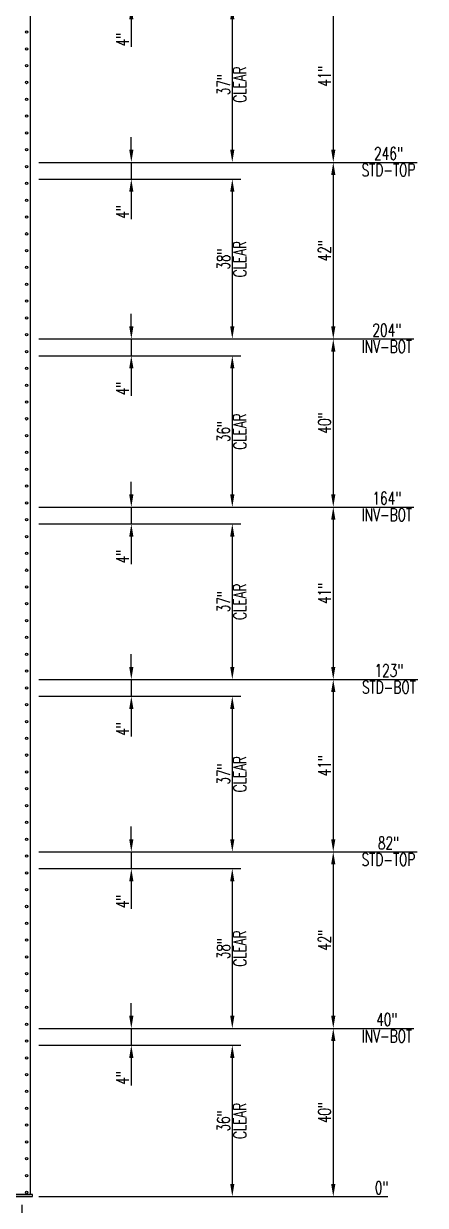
# Model space of a CAD drawing. Extents: x -81 to 963, y -146 to 548.
# Drawn here: x 112.4 to 207.9, y -2.1 to 279 of the extents above; entities that cross this region are included whole.
import ezdxf

# ---------------------------------------------------------------- set-up
doc = ezdxf.new("R2010")
doc.units = 0
doc.header["$LTSCALE"] = 8
doc.header["$MEASUREMENT"] = 0
doc.layers.get('DEFPOINTS').update_dxf_attribs({"linetype": 'CONTINUOUS'})
doc.layers.add('RACKDIM', color=7, linetype='CONTINUOUS')
doc.layers.add('RACKUPRIGHT', color=180, linetype='CONTINUOUS')
doc.styles.add('2thirds', font='romans.shx', dxfattribs={"width": 0.7})
doc.dimstyles.new('2tfrac16', dxfattribs={"dimscale": 32, "dimtxt": 0.0938, "dimasz": 0.0938, "dimexe": 0.0625, "dimexo": 0.0625, "dimgap": 0.01, "dimtad": 1, "dimdec": 4, "dimzin": 1, "dimdsep": 46, "dimlunit": 5, "dimtxsty": '2thirds', "dimcen": 0.0625, "dimclrd": 256, "dimclre": 256, "dimclrt": 256, "dimadec": 0, "dimazin": 0, "dimtfac": 0.75, "dimtdec": 4, "dimtmove": 0, "dimatfit": 0, "dimfxl": 1, "dimtvp": 0.75, "dimfrac": 2, "dimtolj": 1, "dimtzin": 0, "dimarcsym": 0})

# ---------------------------------------------------------------- blocks, each defined once
blk = doc.blocks.new('*D4')
at = {"layer": 'DEFPOINTS', "color": 0}
for p in [(110, 0), (112, 0), (112, -25)]:
    blk.add_point(p, dxfattribs=at)
at = {"layer": 'RACKDIM', "lineweight": -2}
for p, q in [((110, -2), (110, -27)), ((112, -2), (112, -27)), ((107, -25), (104, -25)), ((110, -25), (112, -25)), ((115.01, -25), (121.55, -25))]:
    blk.add_line(p, q, dxfattribs=at)
at = {"layer": 'RACKDIM'}
for points in [[(107, -24.5), (107, -25.5), (110, -25)], [(115.01, -24.5), (115.01, -25.5), (112, -25)]]:
    blk.add_solid(points, dxfattribs=at)
at = {"layer": 'RACKDIM', "insert": (119.78, -22.89), "char_height": 3.002, "attachment_point": 5, "style": '2thirds'}
blk.add_mtext('\\A1;2"', dxfattribs=at)
blk = doc.blocks.new('*D6')
at = {"layer": 'DEFPOINTS', "color": 0}
for p in [(11, 0), (114.5, 0), (195.73, 0)]:
    blk.add_point(p, dxfattribs=at)
at = {"layer": 'RACKDIM', "lineweight": -2}
blk.add_line((116.5, 0), (198.95, 0), dxfattribs=at)
at = {"layer": 'RACKDIM', "char_height": 3.002, "attachment_point": 5, "style": '2thirds'}
for s, insert in [('\\A1;0"', (197.5, 2.11)), ('\\A1;', (197.5, -1.82))]:
    blk.add_mtext(s, dxfattribs=dict(at, insert=insert))
blk = doc.blocks.new('*D8')
at = {"layer": 'DEFPOINTS', "color": 0}
for p in [(114, 40), (114, 36), (138, 36)]:
    blk.add_point(p, dxfattribs=at)
at = {"layer": 'RACKDIM', "lineweight": -2}
for p, q in [((138, 43), (138, 46)), ((116, 40), (140, 40)), ((138, 40), (138, 36)), ((116, 36), (140, 36)), ((138, 33), (138, 26.46))]:
    blk.add_line(p, q, dxfattribs=at)
at = {"layer": 'RACKDIM'}
for points in [[(137.5, 43), (138.5, 43), (138, 40)], [(137.5, 33), (138.5, 33), (138, 36)]]:
    blk.add_solid(points, dxfattribs=at)
at = {"layer": 'RACKDIM', "insert": (135.9, 28.23), "char_height": 3.002, "attachment_point": 5, "rotation": 89.9998, "style": '2thirds'}
blk.add_mtext('\\A1;4"', dxfattribs=at)
blk = doc.blocks.new('*D9')
at = {"layer": 'DEFPOINTS', "color": 0}
for p in [(114, 36), (114, 0), (162, 0)]:
    blk.add_point(p, dxfattribs=at)
at = {"layer": 'RACKDIM', "lineweight": -2}
for p, q in [((116, 36), (164, 36)), ((162, 33), (162, 3)), ((116, 0), (164, 0))]:
    blk.add_line(p, q, dxfattribs=at)
at = {"layer": 'RACKDIM'}
for points in [[(161.5, 33), (162.5, 33), (162, 36)], [(161.5, 3), (162.5, 3), (162, 0)]]:
    blk.add_solid(points, dxfattribs=at)
at = {"layer": 'RACKDIM', "char_height": 3.002, "attachment_point": 5, "rotation": 89.9998, "style": '2thirds'}
for s, insert in [('\\A1;36"', (159.9, 18)), ('\\A1;CLEAR', (163.82, 18))]:
    blk.add_mtext(s, dxfattribs=dict(at, insert=insert))
blk = doc.blocks.new('*D10')
at = {"layer": 'DEFPOINTS', "color": 0}
for p in [(114, 40), (114, 0), (186, 0)]:
    blk.add_point(p, dxfattribs=at)
at = {"layer": 'RACKDIM', "lineweight": -2}
for p, q in [((116, 40), (188, 40)), ((186, 37), (186, 3)), ((116, 0), (188, 0))]:
    blk.add_line(p, q, dxfattribs=at)
at = {"layer": 'RACKDIM'}
for points in [[(185.5, 37), (186.5, 37), (186, 40)], [(185.5, 3), (186.5, 3), (186, 0)]]:
    blk.add_solid(points, dxfattribs=at)
at = {"layer": 'RACKDIM', "insert": (183.9, 20), "char_height": 3.002, "attachment_point": 5, "rotation": 89.9998, "style": '2thirds'}
blk.add_mtext('\\A1;40"', dxfattribs=at)
blk = doc.blocks.new('*D11')
at = {"layer": 'DEFPOINTS', "color": 0}
for p in [(114, 40), (192, 40), (11, 0)]:
    blk.add_point(p, dxfattribs=at)
at = {"layer": 'RACKDIM', "lineweight": -2}
for p, q in [((116, 40), (180, 40)), ((180, 40), (186, 40)), ((186, 40), (205.13, 40))]:
    blk.add_line(p, q, dxfattribs=at)
at = {"layer": 'RACKDIM', "attachment_point": 5, "style": '2thirds'}
for s, insert, char_height in [('\\A1;40"', (198.73, 42.11), 3.002), ('\\A1;INV-BOT', (198.73, 38.18), 3.0016)]:
    blk.add_mtext(s, dxfattribs=dict(at, insert=insert, char_height=char_height))
blk = doc.blocks.new('*D13')
at = {"layer": 'DEFPOINTS', "color": 0}
for p in [(114, 82), (114, 78), (138, 78)]:
    blk.add_point(p, dxfattribs=at)
at = {"layer": 'RACKDIM', "lineweight": -2}
for p, q in [((138, 85), (138, 88)), ((116, 82), (140, 82)), ((138, 82), (138, 78)), ((116, 78), (140, 78)), ((138, 75), (138, 68.46))]:
    blk.add_line(p, q, dxfattribs=at)
at = {"layer": 'RACKDIM'}
for points in [[(137.5, 85), (138.5, 85), (138, 82)], [(137.5, 75), (138.5, 75), (138, 78)]]:
    blk.add_solid(points, dxfattribs=at)
at = {"layer": 'RACKDIM', "insert": (135.9, 70.23), "char_height": 3.002, "attachment_point": 5, "rotation": 89.9998, "style": '2thirds'}
blk.add_mtext('\\A1;4"', dxfattribs=at)
blk = doc.blocks.new('*D14')
at = {"layer": 'DEFPOINTS', "color": 0}
for p in [(114, 78), (114, 40), (162, 40)]:
    blk.add_point(p, dxfattribs=at)
at = {"layer": 'RACKDIM', "lineweight": -2}
for p, q in [((116, 78), (164, 78)), ((162, 75), (162, 43)), ((116, 40), (164, 40))]:
    blk.add_line(p, q, dxfattribs=at)
at = {"layer": 'RACKDIM'}
for points in [[(161.5, 75), (162.5, 75), (162, 78)], [(161.5, 43), (162.5, 43), (162, 40)]]:
    blk.add_solid(points, dxfattribs=at)
at = {"layer": 'RACKDIM', "char_height": 3.002, "attachment_point": 5, "rotation": 89.9998, "style": '2thirds'}
for s, insert in [('\\A1;CLEAR', (163.82, 59)), ('\\A1;38"', (159.9, 59))]:
    blk.add_mtext(s, dxfattribs=dict(at, insert=insert))
blk = doc.blocks.new('*D15')
at = {"layer": 'DEFPOINTS', "color": 0}
for p in [(114, 82), (114, 40), (186, 40)]:
    blk.add_point(p, dxfattribs=at)
at = {"layer": 'RACKDIM', "lineweight": -2}
for p, q in [((116, 82), (188, 82)), ((186, 79), (186, 43)), ((116, 40), (188, 40))]:
    blk.add_line(p, q, dxfattribs=at)
at = {"layer": 'RACKDIM'}
for points in [[(185.5, 79), (186.5, 79), (186, 82)], [(185.5, 43), (186.5, 43), (186, 40)]]:
    blk.add_solid(points, dxfattribs=at)
at = {"layer": 'RACKDIM', "insert": (183.9, 61), "char_height": 3.002, "attachment_point": 5, "rotation": 89.9998, "style": '2thirds'}
blk.add_mtext('\\A1;42"', dxfattribs=at)
blk = doc.blocks.new('*D16')
at = {"layer": 'DEFPOINTS', "color": 0}
for p in [(114, 82), (192, 82), (11, 0)]:
    blk.add_point(p, dxfattribs=at)
at = {"layer": 'RACKDIM', "lineweight": -2}
blk.add_line((116, 82), (205.93, 82), dxfattribs=at)
at = {"layer": 'RACKDIM', "attachment_point": 5, "style": '2thirds'}
for s, insert, char_height in [('\\A1;82"', (199.13, 84.11), 3.002), ('\\A1;STD-TOP', (199.13, 80.18), 3.0016)]:
    blk.add_mtext(s, dxfattribs=dict(at, insert=insert, char_height=char_height))
blk = doc.blocks.new('*D18')
at = {"layer": 'DEFPOINTS', "color": 0}
for p in [(114, 123), (114, 119), (138, 119)]:
    blk.add_point(p, dxfattribs=at)
at = {"layer": 'RACKDIM', "lineweight": -2}
for p, q in [((138, 126), (138, 129)), ((116, 123), (140, 123)), ((138, 123), (138, 119)), ((116, 119), (140, 119)), ((138, 116), (138, 109.46))]:
    blk.add_line(p, q, dxfattribs=at)
at = {"layer": 'RACKDIM'}
for points in [[(137.5, 126), (138.5, 126), (138, 123)], [(137.5, 116), (138.5, 116), (138, 119)]]:
    blk.add_solid(points, dxfattribs=at)
at = {"layer": 'RACKDIM', "insert": (135.9, 111.23), "char_height": 3.002, "attachment_point": 5, "rotation": 89.9998, "style": '2thirds'}
blk.add_mtext('\\A1;4"', dxfattribs=at)
blk = doc.blocks.new('*D19')
at = {"layer": 'DEFPOINTS', "color": 0}
for p in [(114, 119), (114, 82), (162, 82)]:
    blk.add_point(p, dxfattribs=at)
at = {"layer": 'RACKDIM', "lineweight": -2}
for p, q in [((116, 119), (164, 119)), ((162, 116), (162, 85)), ((116, 82), (164, 82))]:
    blk.add_line(p, q, dxfattribs=at)
at = {"layer": 'RACKDIM'}
for points in [[(161.5, 116), (162.5, 116), (162, 119)], [(161.5, 85), (162.5, 85), (162, 82)]]:
    blk.add_solid(points, dxfattribs=at)
at = {"layer": 'RACKDIM', "char_height": 3.002, "attachment_point": 5, "rotation": 89.9998, "style": '2thirds'}
for s, insert in [('\\A1;CLEAR', (163.82, 100.5)), ('\\A1;37"', (159.9, 100.5))]:
    blk.add_mtext(s, dxfattribs=dict(at, insert=insert))
blk = doc.blocks.new('*D20')
at = {"layer": 'DEFPOINTS', "color": 0}
for p in [(114, 123), (114, 82), (186, 82)]:
    blk.add_point(p, dxfattribs=at)
at = {"layer": 'RACKDIM', "lineweight": -2}
for p, q in [((116, 123), (188, 123)), ((186, 120), (186, 85)), ((116, 82), (188, 82))]:
    blk.add_line(p, q, dxfattribs=at)
at = {"layer": 'RACKDIM'}
for points in [[(185.5, 120), (186.5, 120), (186, 123)], [(185.5, 85), (186.5, 85), (186, 82)]]:
    blk.add_solid(points, dxfattribs=at)
at = {"layer": 'RACKDIM', "insert": (183.9, 102.5), "char_height": 3.002, "attachment_point": 5, "rotation": 89.9998, "style": '2thirds'}
blk.add_mtext('\\A1;41"', dxfattribs=at)
blk = doc.blocks.new('*D21')
at = {"layer": 'DEFPOINTS', "color": 0}
for p in [(114, 123), (192, 123), (11, 0)]:
    blk.add_point(p, dxfattribs=at)
at = {"layer": 'RACKDIM', "lineweight": -2}
blk.add_line((116, 123), (206.13, 123), dxfattribs=at)
at = {"layer": 'RACKDIM', "attachment_point": 5, "style": '2thirds'}
for s, insert, char_height in [('\\A1;123"', (199.23, 125.11), 3.002), ('\\A1;STD-BOT', (199.23, 121.18), 3.0016)]:
    blk.add_mtext(s, dxfattribs=dict(at, insert=insert, char_height=char_height))
blk = doc.blocks.new('*D23')
at = {"layer": 'DEFPOINTS', "color": 0}
for p in [(114, 164), (114, 160), (138, 160)]:
    blk.add_point(p, dxfattribs=at)
at = {"layer": 'RACKDIM', "lineweight": -2}
for p, q in [((138, 167), (138, 170)), ((116, 164), (140, 164)), ((138, 164), (138, 160)), ((116, 160), (140, 160)), ((138, 157), (138, 150.46))]:
    blk.add_line(p, q, dxfattribs=at)
at = {"layer": 'RACKDIM'}
for points in [[(137.5, 167), (138.5, 167), (138, 164)], [(137.5, 157), (138.5, 157), (138, 160)]]:
    blk.add_solid(points, dxfattribs=at)
at = {"layer": 'RACKDIM', "insert": (135.9, 152.23), "char_height": 3.002, "attachment_point": 5, "rotation": 89.9998, "style": '2thirds'}
blk.add_mtext('\\A1;4"', dxfattribs=at)
blk = doc.blocks.new('*D24')
at = {"layer": 'DEFPOINTS', "color": 0}
for p in [(114, 160), (114, 123), (162, 123)]:
    blk.add_point(p, dxfattribs=at)
at = {"layer": 'RACKDIM', "lineweight": -2}
for p, q in [((116, 160), (164, 160)), ((162, 157), (162, 126)), ((116, 123), (164, 123))]:
    blk.add_line(p, q, dxfattribs=at)
at = {"layer": 'RACKDIM'}
for points in [[(161.5, 157), (162.5, 157), (162, 160)], [(161.5, 126), (162.5, 126), (162, 123)]]:
    blk.add_solid(points, dxfattribs=at)
at = {"layer": 'RACKDIM', "char_height": 3.002, "attachment_point": 5, "rotation": 89.9998, "style": '2thirds'}
for s, insert in [('\\A1;37"', (159.9, 141.5)), ('\\A1;CLEAR', (163.82, 141.5))]:
    blk.add_mtext(s, dxfattribs=dict(at, insert=insert))
blk = doc.blocks.new('*D25')
at = {"layer": 'DEFPOINTS', "color": 0}
for p in [(114, 164), (114, 123), (186, 123)]:
    blk.add_point(p, dxfattribs=at)
at = {"layer": 'RACKDIM', "lineweight": -2}
for p, q in [((116, 164), (188, 164)), ((186, 161), (186, 126)), ((116, 123), (188, 123))]:
    blk.add_line(p, q, dxfattribs=at)
at = {"layer": 'RACKDIM'}
for points in [[(185.5, 161), (186.5, 161), (186, 164)], [(185.5, 126), (186.5, 126), (186, 123)]]:
    blk.add_solid(points, dxfattribs=at)
at = {"layer": 'RACKDIM', "insert": (183.9, 143.5), "char_height": 3.002, "attachment_point": 5, "rotation": 89.9998, "style": '2thirds'}
blk.add_mtext('\\A1;41"', dxfattribs=at)
blk = doc.blocks.new('*D26')
at = {"layer": 'DEFPOINTS', "color": 0}
for p in [(114, 164), (192, 164), (11, 0)]:
    blk.add_point(p, dxfattribs=at)
at = {"layer": 'RACKDIM', "lineweight": -2}
blk.add_line((116, 164), (205.13, 164), dxfattribs=at)
at = {"layer": 'RACKDIM', "attachment_point": 5, "style": '2thirds'}
for s, insert, char_height in [('\\A1;164"', (198.73, 166.11), 3.002), ('\\A1;INV-BOT', (198.73, 162.18), 3.0016)]:
    blk.add_mtext(s, dxfattribs=dict(at, insert=insert, char_height=char_height))
blk = doc.blocks.new('*D28')
at = {"layer": 'DEFPOINTS', "color": 0}
for p in [(114, 204), (114, 200), (138, 200)]:
    blk.add_point(p, dxfattribs=at)
at = {"layer": 'RACKDIM', "lineweight": -2}
for p, q in [((138, 207), (138, 210)), ((116, 204), (140, 204)), ((138, 204), (138, 200)), ((116, 200), (140, 200)), ((138, 197), (138, 190.46))]:
    blk.add_line(p, q, dxfattribs=at)
at = {"layer": 'RACKDIM'}
for points in [[(137.5, 207), (138.5, 207), (138, 204)], [(137.5, 197), (138.5, 197), (138, 200)]]:
    blk.add_solid(points, dxfattribs=at)
at = {"layer": 'RACKDIM', "insert": (135.9, 192.23), "char_height": 3.002, "attachment_point": 5, "rotation": 89.9998, "style": '2thirds'}
blk.add_mtext('\\A1;4"', dxfattribs=at)
blk = doc.blocks.new('*D29')
at = {"layer": 'DEFPOINTS', "color": 0}
for p in [(114, 200), (114, 164), (162, 164)]:
    blk.add_point(p, dxfattribs=at)
at = {"layer": 'RACKDIM', "lineweight": -2}
for p, q in [((116, 200), (164, 200)), ((162, 197), (162, 167)), ((116, 164), (164, 164))]:
    blk.add_line(p, q, dxfattribs=at)
at = {"layer": 'RACKDIM'}
for points in [[(161.5, 197), (162.5, 197), (162, 200)], [(161.5, 167), (162.5, 167), (162, 164)]]:
    blk.add_solid(points, dxfattribs=at)
at = {"layer": 'RACKDIM', "char_height": 3.002, "attachment_point": 5, "rotation": 89.9998, "style": '2thirds'}
for s, insert in [('\\A1;CLEAR', (163.82, 182)), ('\\A1;36"', (159.9, 182))]:
    blk.add_mtext(s, dxfattribs=dict(at, insert=insert))
blk = doc.blocks.new('*D30')
at = {"layer": 'DEFPOINTS', "color": 0}
for p in [(114, 204), (114, 164), (186, 164)]:
    blk.add_point(p, dxfattribs=at)
at = {"layer": 'RACKDIM', "lineweight": -2}
for p, q in [((116, 204), (188, 204)), ((186, 201), (186, 167)), ((116, 164), (188, 164))]:
    blk.add_line(p, q, dxfattribs=at)
at = {"layer": 'RACKDIM'}
for points in [[(185.5, 201), (186.5, 201), (186, 204)], [(185.5, 167), (186.5, 167), (186, 164)]]:
    blk.add_solid(points, dxfattribs=at)
at = {"layer": 'RACKDIM', "insert": (183.9, 184), "char_height": 3.002, "attachment_point": 5, "rotation": 89.9998, "style": '2thirds'}
blk.add_mtext('\\A1;40"', dxfattribs=at)
blk = doc.blocks.new('*D31')
at = {"layer": 'DEFPOINTS', "color": 0}
for p in [(114, 204), (192, 204), (11, 0)]:
    blk.add_point(p, dxfattribs=at)
at = {"layer": 'RACKDIM', "lineweight": -2}
blk.add_line((116, 204), (205.13, 204), dxfattribs=at)
at = {"layer": 'RACKDIM', "attachment_point": 5, "style": '2thirds'}
for s, insert, char_height in [('\\A1;204"', (198.73, 206.11), 3.002), ('\\A1;INV-BOT', (198.73, 202.18), 3.0016)]:
    blk.add_mtext(s, dxfattribs=dict(at, insert=insert, char_height=char_height))
blk = doc.blocks.new('*D33')
at = {"layer": 'DEFPOINTS', "color": 0}
for p in [(114, 246), (114, 242), (138, 242)]:
    blk.add_point(p, dxfattribs=at)
at = {"layer": 'RACKDIM', "lineweight": -2}
for p, q in [((138, 249), (138, 252)), ((116, 246), (140, 246)), ((138, 246), (138, 242)), ((116, 242), (140, 242)), ((138, 239), (138, 232.46))]:
    blk.add_line(p, q, dxfattribs=at)
at = {"layer": 'RACKDIM'}
for points in [[(137.5, 249), (138.5, 249), (138, 246)], [(137.5, 239), (138.5, 239), (138, 242)]]:
    blk.add_solid(points, dxfattribs=at)
at = {"layer": 'RACKDIM', "insert": (135.9, 234.23), "char_height": 3.002, "attachment_point": 5, "rotation": 89.9998, "style": '2thirds'}
blk.add_mtext('\\A1;4"', dxfattribs=at)
blk = doc.blocks.new('*D34')
at = {"layer": 'DEFPOINTS', "color": 0}
for p in [(114, 242), (114, 204), (162, 204)]:
    blk.add_point(p, dxfattribs=at)
at = {"layer": 'RACKDIM', "lineweight": -2}
for p, q in [((116, 242), (164, 242)), ((162, 239), (162, 207)), ((116, 204), (164, 204))]:
    blk.add_line(p, q, dxfattribs=at)
at = {"layer": 'RACKDIM'}
for points in [[(161.5, 239), (162.5, 239), (162, 242)], [(161.5, 207), (162.5, 207), (162, 204)]]:
    blk.add_solid(points, dxfattribs=at)
at = {"layer": 'RACKDIM', "char_height": 3.002, "attachment_point": 5, "rotation": 89.9998, "style": '2thirds'}
for s, insert in [('\\A1;38"', (159.9, 223)), ('\\A1;CLEAR', (163.82, 223))]:
    blk.add_mtext(s, dxfattribs=dict(at, insert=insert))
blk = doc.blocks.new('*D35')
at = {"layer": 'DEFPOINTS', "color": 0}
for p in [(114, 246), (114, 204), (186, 204)]:
    blk.add_point(p, dxfattribs=at)
at = {"layer": 'RACKDIM', "lineweight": -2}
for p, q in [((116, 246), (188, 246)), ((186, 243), (186, 207)), ((116, 204), (188, 204))]:
    blk.add_line(p, q, dxfattribs=at)
at = {"layer": 'RACKDIM'}
for points in [[(185.5, 243), (186.5, 243), (186, 246)], [(185.5, 207), (186.5, 207), (186, 204)]]:
    blk.add_solid(points, dxfattribs=at)
at = {"layer": 'RACKDIM', "insert": (183.9, 225), "char_height": 3.002, "attachment_point": 5, "rotation": 89.9998, "style": '2thirds'}
blk.add_mtext('\\A1;42"', dxfattribs=at)
blk = doc.blocks.new('*D36')
at = {"layer": 'DEFPOINTS', "color": 0}
for p in [(114, 246), (192, 246), (11, 0)]:
    blk.add_point(p, dxfattribs=at)
at = {"layer": 'RACKDIM', "lineweight": -2}
blk.add_line((116, 246), (205.93, 246), dxfattribs=at)
at = {"layer": 'RACKDIM', "attachment_point": 5, "style": '2thirds'}
for s, insert, char_height in [('\\A1;246"', (199.13, 248.11), 3.002), ('\\A1;STD-TOP', (199.13, 244.18), 3.0016)]:
    blk.add_mtext(s, dxfattribs=dict(at, insert=insert, char_height=char_height))
blk = doc.blocks.new('*D38')
at = {"layer": 'DEFPOINTS', "color": 0}
for p in [(114, 287), (114, 283), (138, 283)]:
    blk.add_point(p, dxfattribs=at)
at = {"layer": 'RACKDIM', "lineweight": -2}
for p, q in [((138, 290), (138, 293)), ((116, 287), (140, 287)), ((138, 287), (138, 283)), ((116, 283), (140, 283)), ((138, 280), (138, 273.46))]:
    blk.add_line(p, q, dxfattribs=at)
at = {"layer": 'RACKDIM'}
for points in [[(137.5, 290), (138.5, 290), (138, 287)], [(137.5, 280), (138.5, 280), (138, 283)]]:
    blk.add_solid(points, dxfattribs=at)
at = {"layer": 'RACKDIM', "insert": (135.9, 275.23), "char_height": 3.002, "attachment_point": 5, "rotation": 89.9998, "style": '2thirds'}
blk.add_mtext('\\A1;4"', dxfattribs=at)
blk = doc.blocks.new('*D39')
at = {"layer": 'DEFPOINTS', "color": 0}
for p in [(114, 283), (114, 246), (162, 246)]:
    blk.add_point(p, dxfattribs=at)
at = {"layer": 'RACKDIM', "lineweight": -2}
for p, q in [((116, 283), (164, 283)), ((162, 280), (162, 249)), ((116, 246), (164, 246))]:
    blk.add_line(p, q, dxfattribs=at)
at = {"layer": 'RACKDIM'}
for points in [[(161.5, 280), (162.5, 280), (162, 283)], [(161.5, 249), (162.5, 249), (162, 246)]]:
    blk.add_solid(points, dxfattribs=at)
at = {"layer": 'RACKDIM', "char_height": 3.002, "attachment_point": 5, "rotation": 89.9998, "style": '2thirds'}
for s, insert in [('\\A1;CLEAR', (163.82, 264.5)), ('\\A1;37"', (159.9, 264.5))]:
    blk.add_mtext(s, dxfattribs=dict(at, insert=insert))
blk = doc.blocks.new('*D40')
at = {"layer": 'DEFPOINTS', "color": 0}
for p in [(114, 287), (114, 246), (186, 246)]:
    blk.add_point(p, dxfattribs=at)
at = {"layer": 'RACKDIM', "lineweight": -2}
for p, q in [((116, 287), (188, 287)), ((186, 284), (186, 249)), ((116, 246), (188, 246))]:
    blk.add_line(p, q, dxfattribs=at)
at = {"layer": 'RACKDIM'}
for points in [[(185.5, 284), (186.5, 284), (186, 287)], [(185.5, 249), (186.5, 249), (186, 246)]]:
    blk.add_solid(points, dxfattribs=at)
at = {"layer": 'RACKDIM', "insert": (183.9, 266.5), "char_height": 3.002, "attachment_point": 5, "rotation": 89.9998, "style": '2thirds'}
blk.add_mtext('\\A1;41"', dxfattribs=at)
blk = doc.blocks.new('*D41')
at = {"layer": 'DEFPOINTS', "color": 0}
for p in [(114, 287), (192, 287), (11, 0)]:
    blk.add_point(p, dxfattribs=at)
at = {"layer": 'RACKDIM', "lineweight": -2}
blk.add_line((116, 287), (206.13, 287), dxfattribs=at)
at = {"layer": 'RACKDIM', "attachment_point": 5, "style": '2thirds'}
for s, insert, char_height in [('\\A1;287"', (199.23, 289.11), 3.002), ('\\A1;STD-BOT', (199.23, 285.18), 3.0016)]:
    blk.add_mtext(s, dxfattribs=dict(at, insert=insert, char_height=char_height))
blk = doc.blocks.new('*D46')
at = {"layer": 'DEFPOINTS', "color": 0}
for p in [(114, 328), (192, 328), (11, 0)]:
    blk.add_point(p, dxfattribs=at)
at = {"layer": 'RACKDIM', "lineweight": -2}
blk.add_line((116, 328), (205.13, 328), dxfattribs=at)
at = {"layer": 'RACKDIM', "attachment_point": 5, "style": '2thirds'}
for s, insert, char_height in [('\\A1;328"', (198.73, 330.11), 3.002), ('\\A1;INV-BOT', (198.73, 326.18), 3.0016)]:
    blk.add_mtext(s, dxfattribs=dict(at, insert=insert, char_height=char_height))
blk = doc.blocks.new('*D51')
at = {"layer": 'DEFPOINTS', "color": 0}
for p in [(114, 410), (192, 410), (11, 0)]:
    blk.add_point(p, dxfattribs=at)
at = {"layer": 'RACKDIM', "lineweight": -2}
blk.add_line((116, 410), (205.93, 410), dxfattribs=at)
at = {"layer": 'RACKDIM', "attachment_point": 5, "style": '2thirds'}
for s, insert, char_height in [('\\A1;410"', (199.13, 412.11), 3.002), ('\\A1;STD-TOP', (199.13, 408.18), 3.0016)]:
    blk.add_mtext(s, dxfattribs=dict(at, insert=insert, char_height=char_height))
blk = doc.blocks.new('*D59')
at = {"layer": 'DEFPOINTS', "color": 0}
for p in [(134, 488), (162, 488), (11, 0)]:
    blk.add_point(p, dxfattribs=at)
at = {"layer": 'RACKDIM', "lineweight": -2}
blk.add_line((136, 488), (189.44, 488), dxfattribs=at)
at = {"layer": 'RACKDIM', "attachment_point": 5, "style": '2thirds'}
for s, insert, char_height in [('\\A1;???', (175.88, 489.82), 3.002), ('\\A1;OVERHEAD CLEAR', (175.88, 486.18), 3.0016)]:
    blk.add_mtext(s, dxfattribs=dict(at, insert=insert, char_height=char_height))

msp = doc.modelspace()

# ---------------------------------------------------------------- linework, layer by layer
at = {"layer": 'RACKUPRIGHT'}
for points in [[(110.00353, 0.5), (114.00353, 0.5), (114.00353, 410), (110.00353, 410), (110.00353, 0.5)], [(109.50353, 0), (114.50353, 0), (114.50353, 0.5), (109.50353, 0.5), (109.50353, 0)]]:
    msp.add_lwpolyline(points, dxfattribs=at)
for centre in [(113.09728, 277), (113.09728, 273), (113.09728, 269), (113.09728, 265), (113.09728, 261), (113.09728, 257), (113.09728, 253), (113.09728, 249), (113.09728, 245), (113.09728, 241), (113.09728, 237), (113.09728, 233), (113.09728, 229), (113.09728, 225), (113.09728, 221), (113.09728, 217), (113.09728, 213), (113.09728, 209), (113.09728, 205), (113.09728, 201), (113.09728, 197), (113.09728, 193), (113.09728, 189), (113.09728, 185), (113.09728, 181), (113.09728, 177), (113.09728, 173), (113.09728, 169), (113.09728, 165), (113.09728, 161), (113.09728, 157), (113.09728, 153), (113.09728, 149), (113.09728, 145), (113.09728, 141), (113.09728, 137), (113.09728, 133), (113.09728, 129), (113.09728, 125), (113.09728, 121), (113.09728, 117), (113.09728, 113), (113.09728, 109), (113.09728, 105), (113.09728, 101), (113.09728, 97), (113.09728, 93), (113.09728, 89), (113.09728, 85), (113.09728, 81), (113.09728, 77), (113.09728, 73), (113.09728, 69), (113.09728, 65), (113.09728, 61), (113.09728, 57), (113.09728, 53), (113.09728, 49), (113.09728, 45), (113.09728, 41), (113.09728, 37), (113.09728, 33), (113.09728, 29), (113.09728, 25), (113.09728, 21), (113.09728, 17), (113.09728, 13), (113.09728, 9), (113.09728, 5), (113.09728, 1)]:
    msp.add_circle(centre, 0.28125, dxfattribs=at)

# ---------------------------------------------------------------- dimensions: what is measured, and where the dimension line sits
at = {"layer": 'RACKDIM'}
for feature_location, offset, origin, text, picture, middle in [((134.00353, 488), (28, 0), (11.00353, 0), '???\\XOVERHEAD CLEAR', '*D59', (175.88076, 488)), ((114.00353, 410), (78, 0), (11.00353, 0), '<>\\XSTD-TOP', '*D51', (199.12716, 410)), ((114.00353, 328), (78, 0), (11.00353, 0), '<>\\XINV-BOT', '*D46', (198.72694, 328)), ((114.00353, 287), (78, 0), (11.00353, 0), '<>\\XSTD-BOT', '*D41', (199.22721, 287)), ((114.00353, 246), (78, 0), (11.00353, 0), '<>\\XSTD-TOP', '*D36', (199.12716, 246)), ((114.00353, 204), (78, 0), (11.00353, 0), '<>\\XINV-BOT', '*D31', (198.72694, 204)), ((114.00353, 164), (78, 0), (11.00353, 0), '<>\\XINV-BOT', '*D26', (198.72694, 164)), ((114.00353, 123), (78, 0), (11.00353, 0), '<>\\XSTD-BOT', '*D21', (199.22721, 123)), ((114.00353, 82), (78, 0), (11.00353, 0), '<>\\XSTD-TOP', '*D16', (199.12716, 82)), ((114.00353, 40), (78.00001, -0.00026), (11.00353, 0), '<>\\XINV-BOT', '*D11', (198.72695, 39.99974)), ((114.5035305139, 0), (81.2222300443, 0), (11.0035305139, 0), '<>\\X   ', '*D6', (197.4965338915, 0))]:
    dim = msp.add_ordinate_dim(feature_location=feature_location, offset=offset, dtype=0, origin=origin, text=text, dimstyle='2tfrac16', override={"dimpost": '"'}, dxfattribs=at)
    dim.commit()
    dim.dimension.update_dxf_attribs({"geometry": picture, "text_midpoint": middle})
for base, p1, p2, picture, middle in [((138.00352, 282.99991), (114.00353, 287), (114.00353, 283), '*D38', (135.89682, 275.22595)), ((186.00338, 245.99974), (114.00353, 287), (114.00353, 246), '*D40', (183.89679, 266.49974)), ((138.00352, 241.99991), (114.00353, 246), (114.00353, 242), '*D33', (135.89682, 234.22595)), ((186.00338, 203.99974), (114.00353, 246), (114.00353, 204), '*D35', (183.89679, 224.99974)), ((138.00351, 199.99991), (114.00353, 204), (114.00353, 200), '*D28', (135.89682, 192.22595)), ((186.00338, 163.99974), (114.00353, 204), (114.00353, 164), '*D30', (183.89679, 183.99974)), ((138.00352, 159.99991), (114.00353, 164), (114.00353, 160), '*D23', (135.89682, 152.22595)), ((186.00338, 122.99974), (114.00353, 164), (114.00353, 123), '*D25', (183.89679, 143.49974)), ((138.00352, 118.99991), (114.00353, 123), (114.00353, 119), '*D18', (135.89682, 111.22595)), ((186.00338, 81.99974), (114.00353, 123), (114.00353, 82), '*D20', (183.89679, 102.49974)), ((138.00352, 77.99991), (114.00353, 82), (114.00353, 78), '*D13', (135.89682, 70.22595)), ((186.00338, 39.99974), (114.00353, 82), (114.00353, 40), '*D15', (183.89679, 60.99974)), ((138.00351, 35.99991), (114.00353, 40), (114.00353, 36), '*D8', (135.89682, 28.22595)), ((186.00338, -0.00026), (114.00353, 40), (114.00353, 0), '*D10', (183.89679, 19.99974))]:
    dim = msp.add_linear_dim(base=base, p1=p1, p2=p2, angle=269.9997895, dimstyle='2tfrac16', override={"dimpost": '"'}, dxfattribs=at)
    dim.commit()
    dim.dimension.update_dxf_attribs({"geometry": picture, "text_midpoint": middle})
for base, p1, p2, picture, middle in [((162.00338, 245.99982), (114.00353, 283), (114.00353, 246), '*D39', (162.00345, 264.49982)), ((162.00338, 203.99982), (114.00353, 242), (114.00353, 204), '*D34', (162.00345, 222.99982)), ((162.00338, 163.99982), (114.00353, 200), (114.00353, 164), '*D29', (162.00345, 181.99982)), ((162.00338, 122.99982), (114.00353, 160), (114.00353, 123), '*D24', (162.00345, 141.49982)), ((162.00338, 81.99982), (114.00353, 119), (114.00353, 82), '*D19', (162.00345, 100.49982)), ((162.00338, 39.99982), (114.00353, 78), (114.00353, 40), '*D14', (162.00345, 58.99982)), ((162.00338, -0.00018), (114.00353, 36), (114.00353, 0), '*D9', (162.00345, 17.99982))]:
    dim = msp.add_linear_dim(base=base, p1=p1, p2=p2, angle=269.9997895, text='<>\\XCLEAR', dimstyle='2tfrac16', override={"dimpost": '"'}, dxfattribs=at)
    dim.commit()
    dim.dimension.update_dxf_attribs({"geometry": picture, "text_midpoint": middle})
dim = msp.add_linear_dim(base=(112.00353, -24.99541), p1=(110.00353, 0), p2=(112.00353, 0), dimstyle='2tfrac16', override={"dimpost": '"'}, dxfattribs=at)
dim.commit()
dim.dimension.update_dxf_attribs({"geometry": '*D4', "text_midpoint": (119.7775, -22.88874)})

doc.saveas('drawing.dxf')
